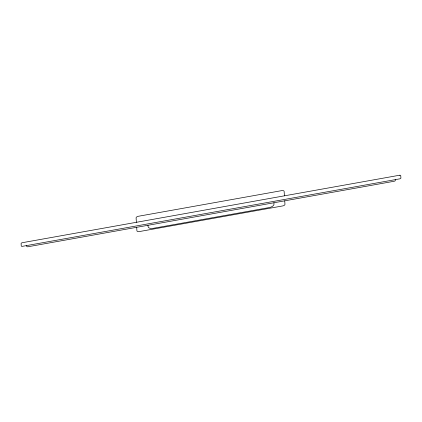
<?xml version="1.0" encoding="UTF-8"?>
<svg xmlns="http://www.w3.org/2000/svg" width="422" height="422" viewBox="0 0 422 422"><rect width="100%" height="100%" fill="white"/><g stroke="black" fill="none" stroke-linecap="round" stroke-linejoin="round"><path stroke-width="0.63" d="M395.282 179.645L395.33 180.4A1.219 0.638 -12.6 0 1 394.174 181.254L27.942 246.759A1.219 0.638 -12.6 0 1 26.702 246.327L26.655 245.578M284.417 195.824L284.138 191.44A2.332 1.219 -12.6 0 0 281.769 190.623L138.305 216.28A2.332 1.219 -12.6 0 0 136.095 217.921L136.375 222.299M284.739 200.83L284.961 204.28A2.332 1.219 -12.6 0 1 282.745 205.92L139.286 231.578A2.332 1.219 -12.6 0 1 136.918 230.76L136.696 227.305M273.92 202.766L274.005 204.058A5.001 2.616 -12.6 0 1 269.257 207.566L153.154 228.334A5.001 2.616 -12.6 0 1 148.075 226.582L147.99 225.285M399.481 175.246L22.287 242.708A1.25 0.654 -12.6 0 0 21.1 243.584L21.248 245.878A1.25 0.654 -12.6 0 0 22.519 246.316L399.713 178.854A1.25 0.654 -12.6 0 0 400.9 177.978L400.752 175.684A1.25 0.654 -12.6 0 0 399.481 175.246"/></g></svg>
